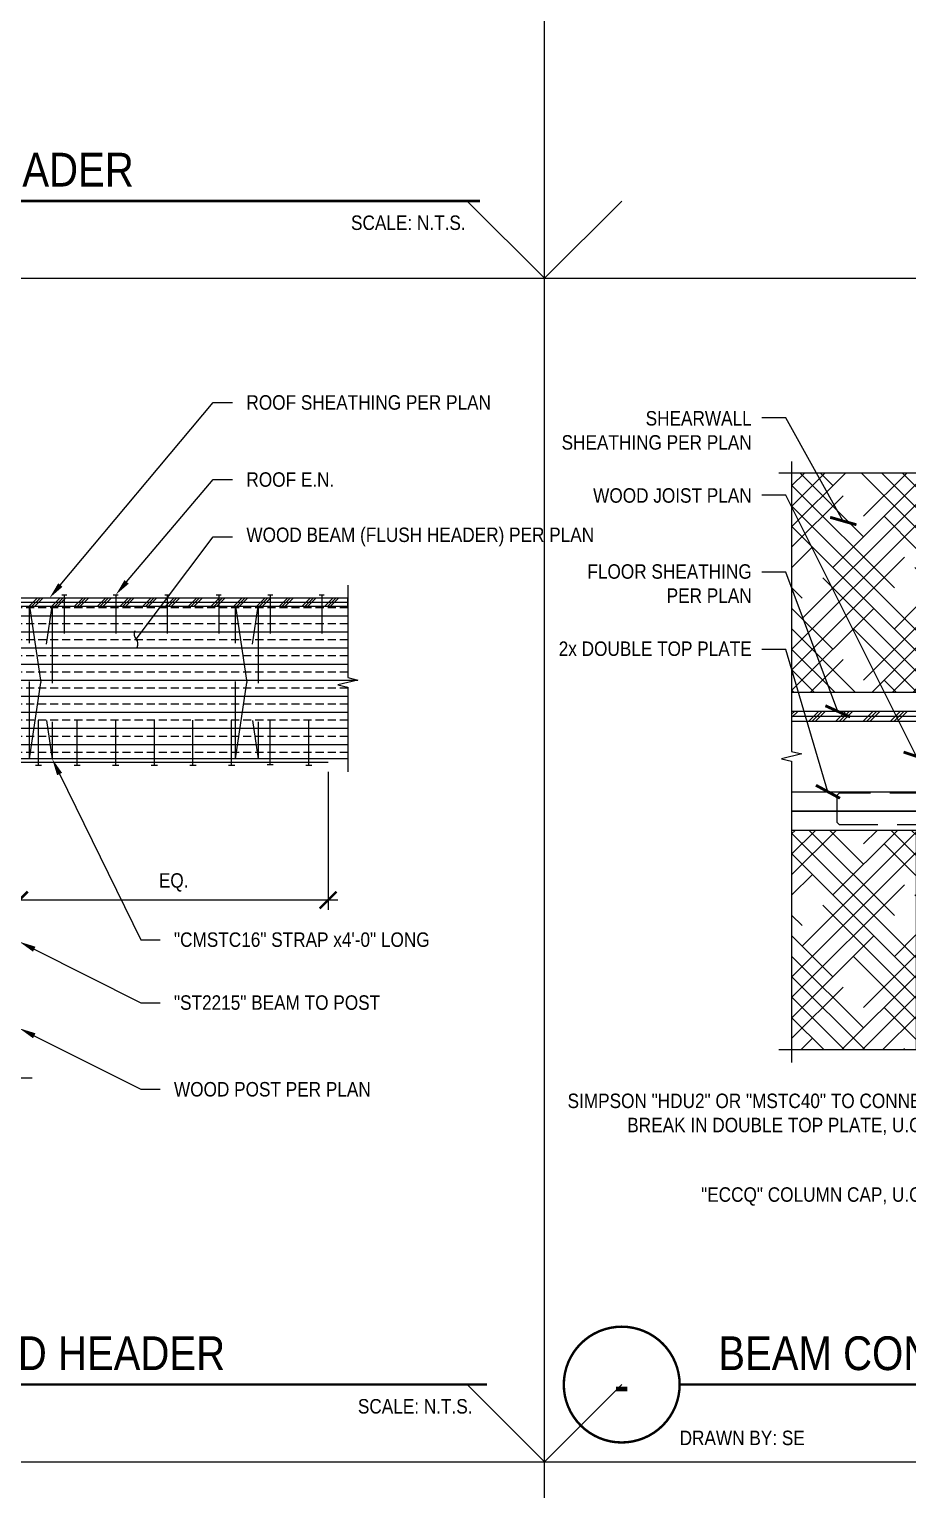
# Model space of a CAD drawing. Header units: inches. Extents: x -16404 to 14624, y -1591 to 16152.
# Drawn here: x -8702.4 to -8634.1, y 5249.8 to 5363.4 of the extents above; entities that cross this region are included whole.
import ezdxf
from ezdxf import colors
from ezdxf.entities.mleader import LeaderData, LeaderLine
from ezdxf.enums import TextEntityAlignment as Align
from ezdxf.math import Vec2, Vec3

# ---------------------------------------------------------------- set-up
doc = ezdxf.new("R2010")
doc.units = ezdxf.units.IN
doc.header["$LTSCALE"] = 24
doc.header["$MEASUREMENT"] = 0
for name, pattern in [('DASHED2', [0.375, 0.25, -0.125]), ('HIDDEN', [0.375, 0.25, -0.125]), ('HIDDEN2', [0.1875, 0.125, -0.0625]), ('HIDDEN8', [0.04625, 0.03125, -0.015])]:
    doc.linetypes.add(name, pattern=pattern)
doc.layers.get('0').update_dxf_attribs({"linetype": 'CONTINUOUS'})
doc.layers.get('DefPoints').update_dxf_attribs({"color": 251, "linetype": 'CONTINUOUS'})
doc.layers.add('DESIGNER COMMENTS', color=221, linetype='CONTINUOUS', plot=False)
doc.layers.add('S-ANNO-GRID-NONPLOT', color=251, linetype='CONTINUOUS', plot=False)
for name, color, linetype in [('S-ANNO-DIMS', 2, 'CONTINUOUS'), ('S-ANNO-NOTE', 4, 'CONTINUOUS'), ('S-BREAK', 2, 'CONTINUOUS'), ('S-NAIL', 2, 'CONTINUOUS'), ('S-SIMPSON', 2, 'CONTINUOUS'), ('S-STEEL', 4, 'CONTINUOUS'), ('S-TYP DETAIL BLOCKS', 1, 'CONTINUOUS'), ('S-WOOD', 3, 'CONTINUOUS')]:
    doc.layers.add(name, color=color, linetype=linetype)
doc.layers.add('S-HATCH1', color=1, linetype='CONTINUOUS', transparency=0.5)
doc.styles.add('Arial', font='arial.ttf', dxfattribs={"width": 0.85})
doc.dimstyles.new('DIM-12$0', dxfattribs={"dimscale": 12, "dimtxt": 0.09375, "dimasz": 0.109375, "dimexe": 0.0625, "dimexo": 0.0625, "dimgap": 0.0625, "dimtad": 1, "dimdec": 4, "dimzin": 11, "dimdsep": 46, "dimlunit": 4, "dimtxsty": 'Arial', "dimblk": 'ARCHTICK', "dimblk1": 'ARCHTICK', "dimblk2": 'ARCHTICK', "dimsah": 1, "dimcen": 0.125, "dimdle": 0.0625, "dimclrd": 256, "dimclre": 256, "dimclrt": 4, "dimadec": 0, "dimazin": 0, "dimtfac": 0.75, "dimtdec": 4, "dimtofl": 0, "dimtmove": 0, "dimatfit": 3, "dimldrblk": 'ARCHTICK', "dimfxl": 1, "dimfrac": 1, "dimtolj": 1, "dimtzin": 11, "dimarcsym": 0})
doc.dimstyles.new('DIM-12$7', dxfattribs={"dimscale": 12, "dimtxt": 0.09375, "dimasz": 0.125, "dimexe": 0.0625, "dimexo": 0.0625, "dimgap": 0.0625, "dimtad": 1, "dimdec": 4, "dimzin": 11, "dimdsep": 46, "dimlunit": 4, "dimtxsty": 'Arial', "dimblk": 'ARCHTICK', "dimcen": 0.125, "dimclrd": 256, "dimclre": 256, "dimclrt": 4, "dimadec": 0, "dimazin": 0, "dimtfac": 0.75, "dimtdec": 4, "dimtofl": 0, "dimtmove": 0, "dimatfit": 3, "dimldrblk": 'ARCHTICK', "dimfxl": 1, "dimfrac": 1, "dimtolj": 1, "dimtzin": 11, "dimarcsym": 0})
pattern_1 = [(90, (37.90607047820777, 39.70523988445075), (-0.75, 1.110223024625157e-16), []), (90, (38.2810704775784, 40.08023988382138), (-0.75, 1.110223024625157e-16), [0.375, -0.1875])]
pattern_2 = [(45, (-2387.325494815388, -2076.590827335192), (2.386485386504599, 3.97747564417433), [18, -9]), (135, (-2387.325494815388, -2076.590827335192), (2.386485386504598, -3.97747564417433), [18, -9])]

# ---------------------------------------------------------------- blocks, each defined once
blk = doc.blocks.new('_ARCHTICK')
at = {"color": 0, "linetype": 'ByBlock', "const_width": 0.15}
blk.add_lwpolyline([(-0.5, -0.5), (0.5, 0.5)], dxfattribs=at)
blk = doc.blocks.new('*D2084')
at = {"layer": 'DefPoints', "color": 0, "transparency": 16777216}
for p in [(-8679.132428735356, 5306.391051408549), (-8703.132428735356, 5295.665079616074), (-8703.132428735356, 5295.665079616074)]:
    blk.add_point(p, dxfattribs=at)
at = {"layer": 'S-ANNO-DIMS', "lineweight": -2, "transparency": 16777216}
for p, q in [((-8679.132428735356, 5305.641051408549), (-8679.132428735356, 5294.915079616074)), ((-8678.382428735356, 5295.665079616074), (-8703.882428735356, 5295.665079616074))]:
    blk.add_line(p, q, dxfattribs=at)
at = {"layer": 'S-ANNO-DIMS', "lineweight": -2, "transparency": 16777216, "xscale": 1.3125, "yscale": 1.3125, "zscale": 1.3125, "rotation": 180}
blk.add_blockref('_ARCHTICK', (-8703.132428735356, 5295.665079616074), dxfattribs=at)
at = {"layer": 'S-ANNO-DIMS', "lineweight": -2, "transparency": 16777216, "xscale": 1.3125, "yscale": 1.3125, "zscale": 1.3125}
blk.add_blockref('_ARCHTICK', (-8679.132428735356, 5295.665079616074), dxfattribs=at)
at = {"layer": 'S-ANNO-DIMS', "color": 4, "transparency": 16777216, "insert": (-8691.132428735356, 5297.031297214982), "char_height": 1.125, "attachment_point": 5, "style": 'Arial'}
blk.add_mtext('\\A1;EQ.', dxfattribs=at)
blk = doc.blocks.new('16d')
at = {"color": 3}
blk.add_line((0.2406393839032717, 0.25), (-0.2406393839032717, 0.25), dxfattribs=at)
at = {"color": 2}
blk.add_line((0, 0.25), (0, -3.25), dxfattribs=at)
blk = doc.blocks.new('10d')
at = {"color": 3}
blk.add_line((0.1925115071221626, 0.25), (-0.1925115071221626, 0.25), dxfattribs=at)
at = {"color": 2}
blk.add_line((0, 0.25), (0, -2.75), dxfattribs=at)
blk = doc.blocks.new('_Integral')
at = {"color": 0, "linetype": 'ByBlock', "lineweight": -2}
for centre, start, end in [((0.44488802, -0.09133463), 101.9999999980396, 167.9999999799194), ((-0.44488802, 0.09133463), 282.0000000215427, 348.0000000034225)]:
    blk.add_arc(centre, 0.45416667, start, end, dxfattribs=at)
blk = doc.blocks.new('*U287')
at = {"const_width": 0.1875}
for points in [[(-4.5, 1.695570592395378e-15, -1), (4.5, 1.479114197289397e-31, 3.732050807568883)], [(-4.5, 5.087936460698574e-16, 1), (4.5, 0, -3.732050807568883)]]:
    blk.add_lwpolyline(points, format="xyb", dxfattribs=at)
blk.add_lwpolyline([(4.5, 0), (82.74409176752397, 0)], dxfattribs=at)
blk.add_circle((0, 0), 4.5)
at = {"style": 'Arial', "width": 0.85}
for tag, p in [('DWG_TITLE_1', (7.5, 6.1875)), ('DWG_TITLE_2', (7.5, 2.4375))]:
    blk.add_attdef(tag, text='', height=2.625, dxfattribs=at).set_placement(p, align=Align.MIDDLE_LEFT)
blk.add_attdef('#', text='', height=3, dxfattribs=at).set_placement((0, 0), align=Align.MIDDLE_CENTER)
blk.add_attdef('SCALE', text='', height=1.125, dxfattribs=at).set_placement((81.61909176752397, -1.125), align=Align.TOP_RIGHT)
blk = doc.blocks.new('*U283')
at = {"const_width": 0.1875}
for points in [[(-4.5, 1.695570592395378e-15, -1), (4.5, 1.479114197289397e-31, 3.732050807568883)], [(-4.5, 5.087936460698574e-16, 1), (4.5, 0, -3.732050807568883)]]:
    blk.add_lwpolyline(points, format="xyb", dxfattribs=at)
blk.add_lwpolyline([(4.5, 0), (82.20909887525067, 0)], dxfattribs=at)
blk.add_circle((0, 0), 4.5)
at = {"style": 'Arial', "width": 0.85}
for tag, p in [('DWG_TITLE_1', (7.5, 6.1875)), ('DWG_TITLE_2', (7.5, 2.4375))]:
    blk.add_attdef(tag, text='', height=2.625, dxfattribs=at).set_placement(p, align=Align.MIDDLE_LEFT)
blk.add_attdef('#', text='', height=3, dxfattribs=at).set_placement((0, 0), align=Align.MIDDLE_CENTER)
blk.add_attdef('SCALE', text='', height=1.125, dxfattribs=at).set_placement((81.08409887525067, -1.125), align=Align.TOP_RIGHT)
blk = doc.blocks.new('Se_24x36_DETAILS_GRID')
for p, q in [((7.76742490627095, 15.33333333333339), (7.76742490627095, 23.00000000000007)), ((7.767424906271003, 15.33333333333344), (8.267424906293057, 15.83333333335561)), ((3.552713678800501e-15, 15.33333333333338), (7.767424906270949, 15.33333333333338)), ((7.76742490627095, 15.33333333333338), (15.5348498125419, 15.33333333333338)), ((7.767424906270946, 7.66666666666672), (7.767424906270946, 15.33333333333339)), ((7.767424906271003, 7.666666666666777), (8.267424906293057, 8.166666666688942)), ((3.552713678800501e-15, 7.666666666666725), (7.767424906270949, 7.666666666666721)), ((7.76742490627095, 7.666666666666725), (15.5348498125419, 7.666666666666721)), ((7.767424906270946, 4.707345624410664e-14), (7.767424906270946, 7.66666666666672))]:
    blk.add_line(p, q)
at = {"linetype": 'DASHED2', "ltscale": 0.5}
for p, q in [((7.767424906270946, 15.33333333333338), (7.267424906248898, 15.83333333335554)), ((7.767424906270946, 7.66666666666672), (7.267424906248898, 8.166666666688881))]:
    blk.add_line(p, q, dxfattribs=at)
blk = doc.blocks.new('HDU4-r')
at = {"layer": 'S-SIMPSON'}
for p, q in [((15.02493289241011, 23.66397948895042), (14.29868121254117, 17.74913421419797)), ((16.37474167372397, 23.66397948895042), (15.02493289241011, 23.66397948895042)), ((16.29974167372393, 23.66397948895042), (16.29974167372393, 12.92211740542052)), ((16.37474167372397, 23.66397948895042), (16.37474167372397, 12.92211740542052)), ((14.21166418988673, 17.36254740646791), (13.08792285356685, 13.93219877905562)), ((13.06244167372415, 12.71211740542071), (13.06244167372415, 13.77461740542071)), ((14.08188165293859, 13.67710884582061), (14.31688165293872, 13.67710884582061)), ((14.08188165293859, 13.6771088465207), (14.08188165293859, 12.78711740542053)), ((14.08188165293859, 13.6771088465207), (14.08188165293859, 12.78711740542053)), ((14.31688165293872, 13.6771088465207), (14.31688165293872, 12.78711740542053)), ((15.56688165293872, 14.1621088465206), (14.56688165293872, 14.1621088465206)), ((15.56688165293872, 13.9271088465207), (14.56688165293872, 13.9271088465207)), ((14.59813165293872, 13.9271088465207), (14.59813165293872, 14.1621088465206)), ((15.53563165293872, 13.9271088465207), (15.53563165293872, 14.1621088465206)), ((16.05188165293862, 13.67710884582061), (15.81688165293872, 13.67710884582061)), ((15.81688165293872, 13.6771088465207), (15.81688165293872, 12.78711740542053)), ((16.05188165293862, 13.6771088465207), (16.05188165293862, 12.78711740542053)), ((16.16474167372394, 12.78711740542053), (13.06244167372415, 12.78711740542053)), ((16.16474167372394, 12.71211740542049), (13.06244167372415, 12.71211740542071)), ((14.49724167372415, 12.71211740542049), (14.49724167372392, 12.78711740542053)), ((15.62224167372392, 12.71211740542049), (15.62224167372392, 12.78711740542053))]:
    blk.add_line(p, q, dxfattribs=at)
blk.add_circle((15.29974167372416, 19.83961740542009), 0.3435, dxfattribs=at)
for centre, radius, start, end in [((12.31358890925844, 17.99287290100824), 1.999999999999958, 341.6293610254231, 352.9999999999944), ((13.56244167372415, 13.77461740542071), 0.5, 161.6293610254231, 180), ((14.56688165293872, 13.6771088465207), 0.485, 90, 180), ((14.56688165293872, 13.6771088465207), 0.25, 90, 180), ((15.56688165293872, 13.6771088465207), 0.485, 0, 90), ((15.56688165293872, 13.6771088465207), 0.25, 0, 90), ((13.81349167372355, 12.88928554240238), 0.2875, 4.371830798161416, 175.6281692018386), ((13.81349167372355, 12.93311711537172), 0.2875, 184.3718307981614, 230.2368132403822), ((13.81349167372355, 12.88928554240238), 0.1875, 6.712314467329914, 173.2876855326701), ((13.81349167372355, 12.93311711537172), 0.1875, 186.7123144673299, 353.2876855326701), ((13.81349167372355, 12.93311711537172), 0.2875, 309.7631867596178, 355.6281692018386), ((16.16474167372394, 12.92211740542052), 0.21, 270, 0), ((16.16474167372394, 12.92211740542052), 0.135, 270, 0)]:
    blk.add_arc(centre, radius, start, end, dxfattribs=at)
blk = doc.blocks.new('NUT-LG-THREADS-new')
for p, q in [((-0.9385412811516289, 0.8904823718912667), (-0.9385412811516289, 0)), ((-0.9385412811516289, 0), (0.9385412811516289, 0)), ((-0.7039059608641764, 0.9385412811516289), (0.7039059608641764, 0.9385412811516289)), ((-0.5363093035139173, 1.802302307136415), (0.4654158925277443, 1.802302307136415)), ((-0.5363093035139173, 1.802302307136415), (-0.399014190460548, 1.568092996645646)), ((-0.399014190460548, 1.568092996645646), (-0.5363093035139173, 1.333883686139416)), ((-0.5363093035139173, 1.333883686139416), (-0.4716998385465558, 1.220817122441076)), ((-0.399014190460548, 1.099674375635914), (-0.493471521707761, 0.9385412811543574)), ((-0.4716998385465558, 1.220817122441076), (-0.399014190460548, 1.099674375635914)), ((-0.4692706405758145, 0.8904823718912667), (-0.4692706405758145, 0)), ((0.4086041216132799, 1.236969488685645), (-0.399014190460548, 1.568092996645646)), ((-0.006006642932334216, 0.9385412811516289), (-0.399014190460548, 1.099674375635914)), ((0.4086041216132799, 1.705388109695377), (0.1722280303019943, 1.802302307132777)), ((0.4654158925277443, 1.802302307136415), (0.4086041216132799, 1.705388109695377)), ((0.4086041216132799, 1.705388109695377), (0.5458992346648301, 1.471178799191875)), ((0.5458992346648301, 1.471178799191875), (0.4086041216132799, 1.236969488685645)), ((0.4086041216132799, 1.236969488685645), (0.5458992346648301, 1.002760178183053)), ((0.4692706405758145, 0.8904823718912667), (0.4692706405758145, 0)), ((0.5458992346648301, 1.002760178183053), (0.5082536743348101, 0.9385412811543574)), ((0.9385412811516289, 0.8904823718912667), (0.9385412811516289, 0))]:
    blk.add_line(p, q)
for centre, radius, start, end in [((-0.7039059608641764, 0.3417383868754769), 0.596802894277554, 66.8491196295725, 113.1508803704275), ((0, -1.376581932066074), 2.315123213217598, 78.30522992272489, 101.6947700772751), ((0.7039059608641764, 0.3417383868754769), 0.5968028942774838, 66.8491196295725, 113.1508803704275)]:
    blk.add_arc(centre, radius, start, end)
blk = doc.blocks.new('NUT-w-WASHER-LG-new')
blk.add_lwpolyline([(-1.364970990249276, 0.1720000000000255), (1.364970990249276, 0.1720000000000255), (1.364970990249276, 0), (-1.364970990249276, 0)], close=True)
blk.add_blockref('NUT-LG-THREADS-new', (0, 0.1720000000000255))
blk = doc.blocks.new('DIA281')
at = {"layer": 'S-SIMPSON'}
blk.add_lwpolyline([(0, 0.1988737822087165), (-0.1988737822087165, 0), (0, -0.1988737822087165), (0.1988737822087165, 0)], close=True, dxfattribs=at)
blk = doc.blocks.new('CCQ44-l')
at = {"layer": 'S-SIMPSON'}
for p, q in [((-1.969730748427736, 8.951613102871093), (-1.969730748427736, 15.70161310287109)), ((-1.798730748427744, 15.70161310287109), (-1.969730748427736, 15.70161310287109)), ((-1.79873074842773, 15.27653963487699), (-1.969730748427736, 15.27653963487699)), ((-1.798730748427744, 8.951613102871093), (-1.798730748427744, 15.70161310287109)), ((1.826269251572256, 8.951613102871093), (1.826269251572256, 15.7016131028711)), ((1.997269251572263, 15.7016131028711), (1.826269251572256, 15.7016131028711)), ((1.997269251572263, 15.27653963487699), (1.826269251572263, 15.27653963487699)), ((1.997269251572263, 8.951613102871093), (1.997269251572263, 15.7016131028711)), ((1.585034400147102, 8.530613102871094), (-1.557495897002582, 8.53061310287109)), ((1.576269251572256, 8.701613102871093), (-1.548730748427744, 8.701613102871093)), ((1.576269251572256, 8.530613102871094), (-1.548730748427744, 8.530613102871094)), ((-1.25, 0.375), (-1.25, 8.530613102871097)), ((1.249999999999993, 8.530613102871094), (1.25, 0.375)), ((-0.4586835470226021, 3.067901937035229), (-0.384105878694335, 3.142479605363498)), ((-0.384105878694335, 2.918746600378693), (-0.4586835470226021, 2.993324268706962)), ((-0.2349505420377938, 3.067901937035229), (-0.3095282103660608, 3.142479605363498)), ((-0.3095282103660608, 2.918746600378693), (-0.2349505420377938, 2.993324268706962)), ((-1.25, 0.375), (-0.875, 0)), ((0.875, 0), (-0.875, 0)), ((1.25, 0.375), (0.875, 0)), ((1.25, 0.375), (0.875, 0))]:
    blk.add_line(p, q, dxfattribs=at)
for centre in [(-0.7045970011623055, 6.397813102871094), (0.6874999999999929, 6.397813102871094), (-0.7500000000000071, 5.405613102871094), (0.7329029988376945, 5.405613102871094), (-0.5000000000000071, 3.405613102871094), (-0.4545970011623055, 4.405613102871094), (0.4374999999999929, 4.405613102871094), (0.4829029988376945, 3.405613102871094), (-0.7045970011623055, 2.405613102871094), (0.6874999999999929, 2.405613102871094), (-0.7500000000000071, 1.405613102871094), (0.7329029988376945, 1.405613102871094), (-0.4545970011623055, 0.4056131028710936), (0.4374999999999929, 0.4056131028710936)]:
    blk.add_circle(centre, 0.1328, dxfattribs=at)
for centre, radius, start, end in [((-1.548730748427744, 8.951613102871093), 0.421, 180, 270), ((-1.548730748427744, 8.951613102871093), 0.25, 180, 270), ((1.576269251572256, 8.951613102871093), 0.421, 270, 7.016477563892661e-15), ((1.576269251572256, 8.951613102871093), 0.25, 270, 7.016477563892661e-15)]:
    blk.add_arc(centre, radius, start, end, dxfattribs=at)
at = {"layer": 'S-SIMPSON', "xscale": -0.7500000000000001, "yscale": 0.7500000000000001, "zscale": 0.7500000000000001}
blk.add_blockref('DIA281', (0.3743555476747105, 3.030613102871095), dxfattribs=at)
blk = doc.blocks.new('*U304')
at = {"const_width": 0.1875}
for points in [[(-4.5, 1.695570592395378e-15, -1), (4.5, 1.479114197289397e-31, 3.732050807568883)], [(-4.5, 5.087936460698574e-16, 1), (4.5, 0, -3.732050807568883)]]:
    blk.add_lwpolyline(points, format="xyb", dxfattribs=at)
blk.add_lwpolyline([(4.5, 0), (82.45909437326645, 0)], dxfattribs=at)
blk.add_circle((0, 0), 4.5)
at = {"style": 'Arial', "width": 0.85}
for tag, p in [('DWG_TITLE_1', (7.5, 6.1875)), ('DWG_TITLE_2', (7.5, 2.4375))]:
    blk.add_attdef(tag, text='', height=2.625, dxfattribs=at).set_placement(p, align=Align.MIDDLE_LEFT)
blk.add_attdef('#', text='', height=3, dxfattribs=at).set_placement((0, 0), align=Align.MIDDLE_CENTER)
blk.add_attdef('SCALE', text='', height=1.125, dxfattribs=at).set_placement((81.33409437326645, -1.125), align=Align.TOP_RIGHT)
blk = doc.blocks.new('Se_BEAM CONNECTION AT TOP SPLICE')
at = {"layer": 'S-HATCH1'}
h = blk.add_hatch(dxfattribs=at)
h.set_pattern_fill('HOUND', color=252, scale=18, angle=45, style=0)
h.set_pattern_definition(pattern_2)
h.paths.add_polyline_path([(13.20223469002485, 53.83023988445075), (22.90607047820777, 53.83023988445075), (22.90607047820777, 70.87254186659447), (13.20223469002485, 70.87254186659447)])
h = blk.add_hatch(dxfattribs=at)
h.set_pattern_fill('HOUND', color=252, scale=18, angle=45, style=0)
h.set_pattern_definition(pattern_2)
h.paths.add_polyline_path([(38.90607047820777, 70.87254186659447), (24.40607047820777, 70.87254186659447), (24.40607047820777, 53.83023988445075), (38.90607047820777, 53.83023988445075)])
h = blk.add_hatch(dxfattribs=at)
h.set_pattern_fill('HOUND', color=252, scale=18, angle=45, style=0)
h.set_pattern_definition(pattern_2)
h.paths.add_polyline_path([(54.90607047820777, 70.87254186659447), (40.40607047820777, 70.87254186659447), (40.40607047820777, 53.83023988445075), (54.90607047820777, 53.83023988445075)])
h = blk.add_hatch(dxfattribs=at)
h.set_pattern_fill('HOUND', color=252, scale=18, angle=45, style=0)
h.set_pattern_definition(pattern_2)
h.paths.add_polyline_path([(66.10990626639068, 53.83023988445075), (66.10990626639068, 70.87254186659447), (56.40607047820777, 70.87254186659447), (56.40607047820777, 53.83023988445075)])
h = blk.add_hatch(dxfattribs=at)
h.set_pattern_fill('ANSI33', color=256, scale=3, angle=45, style=0)
h.set_pattern_definition(pattern_1)
edge = h.paths.add_edge_path()
edge.add_line((37.90607047820777, 51.58023988445075), (41.40607047820777, 51.58023988445075))
edge.add_line((41.40607047820777, 51.58023988445075), (41.40607047820777, 42.08777419899161))
edge.add_line((41.40607047820777, 42.08777419899161), (37.90607047820777, 42.08777419899161))
edge.add_line((37.90607047820777, 42.08777419899161), (37.90607047820777, 51.58023988445075))
edge.add_line((37.90607047820777, 51.58023988445075), (41.40607047820777, 51.58023988445075))
h = blk.add_hatch(dxfattribs=at)
h.set_pattern_fill('HOUND', color=252, scale=18, angle=45, style=0)
h.set_pattern_definition(pattern_2)
h.paths.add_polyline_path([(13.20223469002485, 26.03793790230611), (22.90607047820777, 26.03793790230611), (22.90607047820777, 43.08023988445075), (13.20223469002485, 43.08023988445075)])
h = blk.add_hatch(dxfattribs=at)
h.set_pattern_fill('HOUND', color=252, scale=18, angle=45, style=0)
h.set_pattern_definition(pattern_2)
h.paths.add_polyline_path([(37.90607047820777, 26.03793790230611), (37.90607047820777, 39.57829857602155, -0.2846362769601523), (37.67257047820749, 39.95523988445075), (37.67257047820749, 41.45698552833892), (36.70027006861892, 41.45698552833892), (36.70027006861892, 39.76793988445115), (35.55797290338887, 39.76793988445115), (32.0344177945899, 40.92221455347863, 0.04762112783570979), (31.66325325984144, 41.00417942326749), (25.74840798508922, 41.73043110313665), (25.74840798508922, 43.08023988445075), (24.40607047820777, 43.08023988445075), (24.40607047820777, 26.03793790230611)])
h = blk.add_hatch(dxfattribs=at)
h.set_pattern_fill('HOUND', color=252, scale=18, angle=45, style=0)
h.set_pattern_definition(pattern_2)
h.paths.add_polyline_path([(54.90607047820777, 43.08023988445075), (53.56373297132632, 43.08023988445075), (53.56373297132632, 41.73043110313665), (47.64888769657227, 41.00417942326749, 0.04965452071624153), (47.26230088870943, 40.9171624005694), (43.75416805302484, 39.76793988445024), (42.61187088779661, 39.76793988445024), (42.61187088779661, 41.45698552833892), (41.63957047820804, 41.45698552833892), (41.63957047820804, 39.95523988445075, -0.2846362769601651), (41.40607047820777, 39.57829857602155), (41.40607047820595, 26.03793790230611), (54.90607047820777, 26.03793790230611)])
h = blk.add_hatch(dxfattribs=at)
h.set_pattern_fill('HOUND', color=252, scale=18, angle=45, style=0)
h.set_pattern_definition(pattern_2)
h.paths.add_polyline_path([(66.10990626639068, 43.08023988445075), (56.40607047820777, 43.08023988445075), (56.40607047820777, 26.03793790230611), (66.10990626639068, 26.03793790230611)])
h = blk.add_hatch(dxfattribs=at)
h.set_pattern_fill('ANSI33', color=256, scale=3, angle=45, style=0)
h.set_pattern_definition(pattern_1)
edge = h.paths.add_edge_path()
edge.add_line((37.90607047820777, 39.70523988445075), (41.40607047820777, 39.70523988445075))
edge.add_line((41.40607047820777, 39.70523988445075), (41.40607047820777, 41.45698552833892))
edge.add_line((41.40607047820777, 41.45698552833892), (37.90607047820777, 41.45698552833892))
edge.add_line((37.90607047820777, 41.45698552833892), (37.90607047820777, 39.70523988445075))
edge.add_line((37.90607047820777, 39.70523988445075), (41.40607047820777, 39.70523988445075))
at = {"layer": 'S-WOOD', "linetype": 'Continuous'}
h = blk.add_hatch(dxfattribs=at)
h.set_pattern_fill('PLAST', color=1, scale=6, angle=45, style=0)
h.set_pattern_definition([(45, (48.41491327405492, 51.58023988445075), (-1.060660171779821, 1.060660171779821), []), (45, (48.28233075258322, 51.71282240592336), (-1.060660171779821, 1.060660171779821), []), (45, (48.14974823111152, 51.84540492739598), (-1.060660171779821, 1.060660171779821), [])])
h.paths.add_polyline_path([(13.20223469002485, 51.58023988445075), (66.10990626639068, 51.58023988445075), (66.10990626639068, 52.33023988445075), (13.20223469002485, 52.33023988445075)])
at = {"layer": 'S-BREAK'}
for points in [[(12.20223469002485, 70.87254186659447), (39.27749691350982, 70.87254186659447), (39.46678369585788, 71.65089305954098), (39.84535726055765, 70.09419067364797), (40.03464404290571, 70.87254186659447), (67.10990626639068, 70.87254186659447)], [(13.20223469002485, 71.74855077791108), (13.20223469002485, 49.20881344914869), (13.98058588297135, 49.01952666680063), (12.42388349707835, 48.64095310210087), (13.20223469002485, 48.45166631975098), (13.20223469002485, 25.03793790230611)], [(66.10990626639068, 71.74855077791108), (66.10990626639068, 49.20881344914869), (66.88825745933718, 49.01952666680063), (65.33155507344418, 48.64095310210087), (66.10990626639068, 48.45166631975098), (66.10990626639068, 25.03793790230611)], [(12.20223469002485, 26.03793790230611), (39.27749691350982, 26.03793790230611), (39.46678369585788, 26.81628909525261), (39.84535726055765, 25.25958670935961), (40.03464404290571, 26.03793790230611), (67.10990626639068, 26.03793790230611)]]:
    blk.add_lwpolyline(points, dxfattribs=at)
at = {"layer": 'S-SIMPSON', "color": 1, "linetype": 'HIDDEN2'}
blk.add_lwpolyline([(64.52758092379008, 45.78577277982731), (64.34008092379008, 45.97327277982822), (16.89648755921371, 45.97327277982731), (16.70898755921371, 45.78577277982731), (16.70898755921371, 43.71330770601344), (16.89648755921371, 43.52580770601344), (64.34008092379008, 43.52580770601344), (64.52758092379008, 43.71330770601344)], close=True, dxfattribs=at)
at = {"layer": 'S-SIMPSON', "linetype": 'HIDDEN8'}
blk.add_lwpolyline([(44.06186232889559, 41.45698552833892), (35.25027862751995, 41.45698552833892), (35.25027862751995, 42.08777419899161), (44.06186232889559, 42.08777419899161)], dxfattribs=at)
at = {"layer": 'S-WOOD', "color": 1}
blk.add_line((13.20223469002485, 51.95523988445075), (66.10990626639068, 51.95523988445075), dxfattribs=at)
at = {"layer": 'S-WOOD', "color": 2}
for p, q in [((22.90607047820777, 46.08023988445075), (24.40607047820777, 51.58023988445075)), ((22.90607047820777, 51.58023988445075), (24.40607047820777, 46.08023988445075)), ((56.40607047820777, 46.08023988445075), (54.90607047820777, 51.58023988445075)), ((56.40607047820777, 51.58023988445075), (54.90607047820777, 46.08023988445075))]:
    blk.add_line(p, q, dxfattribs=at)
at = {"layer": 'S-WOOD'}
for points in [[(22.90607047820777, 70.87254186659447), (22.90607047820777, 53.83023988445075), (24.40607047820777, 53.83023988445075), (24.40607047820777, 70.87254186659538)], [(38.90607047820777, 70.87254186659447), (38.90607047820777, 53.83023988445075), (40.40607047820777, 53.83023988445075), (40.40607047820777, 70.87254186659538)], [(56.40607047820777, 70.87254186659447), (56.40607047820777, 53.83023988445075), (54.90607047820777, 53.83023988445075), (54.90607047820777, 70.87254186659538)], [(13.20223469002485, 53.83023988445075), (66.10990626639068, 53.83023988445075)], [(66.10990626639068, 52.33023988445075), (13.20223469002485, 52.33023988445075)], [(13.20223469002485, 46.08023988445075), (37.90607047820777, 46.08023988445075), (37.90607047820777, 44.58023988445075), (13.20223469002485, 44.58023988445075)], [(66.10990626639068, 46.08023988445075), (41.40607047820777, 46.08023988445075), (41.40607047820777, 44.58023988445075), (66.10990626639068, 44.58023988445075)], [(13.20223469002485, 44.58023988445075), (37.90607047820777, 44.58023988445075), (37.90607047820777, 43.08023988445075), (13.20223469002485, 43.08023988445075)], [(66.10990626639068, 44.58023988445075), (41.40607047820777, 44.58023988445075), (41.40607047820777, 43.08023988445075), (66.10990626639068, 43.08023988445075)], [(22.90607047820777, 26.03793790230702), (22.90607047820777, 43.08023988445075), (24.40607047820777, 43.08023988445075), (24.40607047820777, 26.03793790230611)], [(56.40607047820777, 26.03793790230702), (56.40607047820777, 43.08023988445075), (54.90607047820777, 43.08023988445075), (54.90607047820777, 26.03793790230611)], [(37.90607047820777, 26.03793790230702), (37.90607047820777, 39.70523988445075), (41.40607047820777, 39.70523988445075), (41.40607047820595, 26.03793790230702)]]:
    blk.add_lwpolyline(points, dxfattribs=at)
for points in [[(13.20223469002485, 51.58023988445075), (66.10990626639068, 51.58023988445075), (66.10990626639068, 52.33023988445075), (13.20223469002485, 52.33023988445075)], [(24.40607047820777, 51.58023988445075), (22.90607047820777, 51.58023988445075), (22.90607047820777, 46.08023988445075), (24.40607047820777, 46.08023988445075)], [(54.90607047820777, 51.58023988445075), (56.40607047820777, 51.58023988445075), (56.40607047820777, 46.08023988445075), (54.90607047820777, 46.08023988445075)]]:
    blk.add_lwpolyline(points, close=True, dxfattribs=at)
at = {"layer": 'S-WOOD', "color": 4}
blk.add_lwpolyline([(37.90607047820777, 51.58023988445075), (41.40607047820777, 51.58023988445075), (41.40607047820777, 39.70523988445075), (37.90607047820777, 39.70523988445075), (37.90607047820777, 51.58023988445075), (41.40607047820777, 51.58023988445075)], dxfattribs=at)
at = {"layer": 'S-SIMPSON'}
blk.add_blockref('CCQ44-l', (39.64230122663503, 31.00362678157944), dxfattribs=at)
at = {"layer": 'S-SIMPSON', "rotation": 90}
blk.add_blockref('HDU4-r', (49.41238747403986, 26.70549821072655), dxfattribs=at)
at = {"layer": 'S-SIMPSON'}
for p, xscale, yscale, zscale, rotation in [((35.25027862751995, 41.77237986366526), 0.6250000000000007, 0.6250000000000007, 0.6250000000000007, 90), ((44.06186232889559, 41.77237986366526), -0.625, 0.625, 0.625, 270)]:
    blk.add_blockref('NUT-w-WASHER-LG-new', p, dxfattribs=dict(at, xscale=xscale, yscale=yscale, zscale=zscale, rotation=rotation))
at = {"layer": 'S-SIMPSON', "xscale": -1, "rotation": 270}
blk.add_blockref('HDU4-r', (29.89975348237567, 26.70549821072655), dxfattribs=at)
at = {"layer": 'DESIGNER COMMENTS', "char_height": 1.125, "style": 'Arial'}
for s, insert, width, attachment_point in [('\\A1;DRAWN BY: SE', (4.499838770645511, -3.581014512998081), 10.66660714285714, 1), ('\\A1;BLOCK NAME: Se_BEAM CONNECTION AT TOP SPLICE', (40.60454943736022, -4.294642857416875), 35.273784106412, 5), ('\\A1;SCALE: 1{\\H1x;" = 1\'-0"}', (82.7090988749851, -3.625000000274667), 19.68744999823992, 3)]:
    blk.add_mtext(s, dxfattribs=dict(at, insert=insert, width=width, attachment_point=attachment_point))
at = {"layer": 'S-ANNO-NOTE', "char_height": 1.125, "style": 'Arial'}
for s, insert, width, attachment_point in [('SHEARWALL SHEATHING PER PLAN', (10.09870430360024, 75.67386959575379), 16.09870430360024, 3), ('WOOD BEAM PER PLAN', (58.06407487663091, 73.94286416218165), 18.01601975499034, 1), ('WOOD JOIST PLAN', (10.09870430360024, 69.67386959575379), 17.98074305675436, 3), ('SIMPSON "HDU2" OR "MSTC40" TO CONNECT BREAK IN DOUBLE TOP PLATE, U.O.N.  ', (25.07462992670844, 22.61731975964631), 29.65440977727485, 3), ('WOOD COLUMN PER PLAN', (54.20997252656161, 22.61731975964631), 11.11734423086727, 1), ('"ECCQ" COLUMN CAP, U.O.N.', (25.07462992670844, 15.3349972596925), 17.98074305675436, 3)]:
    blk.add_mtext(s, dxfattribs=dict(at, insert=insert, width=width, attachment_point=attachment_point))
at = {"layer": 'S-ANNO-NOTE', "color": 4, "char_height": 1.125, "width": 14.499392317819, "attachment_point": 3, "style": 'Arial'}
for s, insert in [('FLOOR SHEATHING PER PLAN', (10.09870430360388, 63.76381675284847)), ('2x DOUBLE TOP PLATE', (10.09870430360388, 57.76381675284847))]:
    blk.add_mtext(s, dxfattribs=dict(at, insert=insert))
at = {"layer": 'S-ANNO-DIMS'}
for points in [[(17.21479654936047, 67.1232346033321), (12.74070039649087, 75.13816773103372), (10.87610926081834, 75.13816773103372)], [(41.40607047820777, 49.96402300738009), (55.42207878374757, 73.40716229746158), (57.28666991942009, 73.40716229746158)], [(22.90607047820777, 48.83023988445075), (12.74070039649087, 69.13816773103372), (10.87610926081834, 69.13816773103372)], [(16.78789696844615, 52.33023988445075), (12.74070039649087, 63.13816773103372), (10.87610926081834, 63.13816773103372)], [(16.02261402164004, 46.08023988445075), (12.74070039649087, 57.13816773103372), (10.87610926081834, 57.13816773103372)], [(31.92265522838716, 43.52580770601344), (27.71662601959906, 22.08161789492624), (25.85203488392654, 22.08161789492624)], [(32.04984006757149, 40.91716240061305), (27.71662601959906, 22.08161789492624), (25.85203488392654, 22.08161789492624)], [(39.64230122663503, 31.00362678157944), (27.71662601959906, 14.79929539497243), (25.85203488392654, 14.79929539497243)], [(41.40607047820595, 31.00362678157944), (51.56797643367099, 22.08161789492624), (53.43256756934352, 22.08161789492624)]]:
    blk.add_leader(points, dimstyle='DIM-12$7', dxfattribs=at)

msp = doc.modelspace()

# ---------------------------------------------------------------- hatches: boundary and pattern name
at = {"layer": 'S-HATCH1'}
h = msp.add_hatch(dxfattribs=at)
h.set_pattern_fill('PLAST', color=256, scale=5, angle=45, style=0)
h.set_pattern_definition([(45, (-8739.041852062706, 5318.516051408549), (-0.8838834764831843, 0.8838834764831844), []), (45, (-8739.152337497268, 5318.62653684311), (-0.8838834764831843, 0.8838834764831844), []), (45, (-8739.262822931829, 5318.73702227767), (-0.8838834764831843, 0.8838834764831844), [])])
h.paths.add_polyline_path([(-8741.870172396091, 5318.516051408549), (-8677.603735361372, 5318.516051408549), (-8677.603735361372, 5319.141051408549), (-8741.870172396091, 5319.141051408549)])
h = msp.add_hatch(dxfattribs=at)
h.set_pattern_fill('ANSI33', color=252, scale=5, angle=135, style=0)
h.set_pattern_definition([(180, (-8767.914240012738, 5247.760462271472), (-2.220446049250313e-16, -1.25), []), (180, (-8768.53924001169, 5248.385462270422), (-2.220446049250313e-16, -1.25), [0.625, -0.3125])])
h.paths.add_polyline_path([(-8677.603735361372, 5312.199977843849), (-8678.382086554317, 5312.389264626201), (-8676.825384168427, 5312.767838190899), (-8677.603735361372, 5312.957124973249), (-8677.603735361372, 5318.516051408549), (-8706.632428735356, 5318.516051408549), (-8706.632428735356, 5306.641051408549), (-8706.101178735356, 5306.641051408549), (-8706.101178735356, 5307.210049408548), (-8705.788678735356, 5307.522549408548), (-8705.788678735356, 5308.085049408548), (-8706.101178735356, 5308.397549408548), (-8706.101178735356, 5308.960049408548), (-8705.788678735356, 5309.272549408548), (-8705.788678735356, 5309.83535540855), (-8706.101178735356, 5310.14785540855), (-8706.101178735356, 5310.71035540855), (-8705.788678735356, 5311.02285540855), (-8705.788678735356, 5311.582141408549), (-8706.101178735356, 5311.894641408549), (-8706.101178735356, 5312.457141408549), (-8705.788678735356, 5312.769641408549), (-8705.788678735356, 5313.298600408549), (-8703.976178735356, 5313.298600408549), (-8703.976178735356, 5312.769641408549), (-8704.288678735356, 5312.420001408549), (-8704.288678735356, 5311.857853408548), (-8703.976178735356, 5311.545353408548), (-8703.976178735356, 5310.982853408548), (-8704.288678735356, 5310.670353408548), (-8704.288678735356, 5310.111067408548), (-8703.976178735356, 5309.798567408548), (-8703.976178735356, 5309.236067408548), (-8704.288678735356, 5308.923567408548), (-8704.288678735356, 5308.36076140855), (-8703.976178735356, 5308.04826140855), (-8703.976178735356, 5307.48576140855), (-8704.288678735356, 5307.17326140855), (-8704.288678735356, 5306.641051408549), (-8703.132428735356, 5306.641051408549), (-8677.603735361372, 5306.641051408549)])

# ---------------------------------------------------------------- linework, layer by layer
at = {"layer": 'S-BREAK'}
for points in [[(-8677.603735361372, 5320.141051408549), (-8677.603735361372, 5312.957124973249), (-8676.825384168427, 5312.767838190899), (-8678.382086554317, 5312.389264626201), (-8677.603735361372, 5312.199977843849), (-8677.603735361372, 5305.641051408549)], [(-8702.132428735356, 5281.808911421371), (-8722.515697534633, 5281.808911421371), (-8722.704984316988, 5281.030560228426), (-8723.083557881684, 5282.587262614319), (-8723.272844664032, 5281.808911421371), (-8742.870172396091, 5281.808911421371)]]:
    msp.add_lwpolyline(points, dxfattribs=at)
at = {"layer": 'S-STEEL', "color": 5}
msp.add_line((-8704.068968735359, 5306.391051408549), (-8679.132428735356, 5306.391051408549), dxfattribs=at)
at = {"layer": 'S-WOOD', "color": 1}
msp.add_line((-8741.870172396091, 5318.828551408551), (-8677.603735361372, 5318.828551408553), dxfattribs=at)
at = {"layer": 'S-WOOD', "color": 1, "linetype": 'HIDDEN'}
for p, q in [((-8702.323707514784, 5306.641051408549), (-8700.573707514784, 5318.516051408549)), ((-8702.323707514784, 5318.516051408549), (-8700.573707514784, 5306.641051408549)), ((-8686.323707514784, 5306.641051408549), (-8684.573707514784, 5318.516051408549)), ((-8686.323707514784, 5318.516051408549), (-8684.573707514784, 5306.641051408549))]:
    msp.add_line(p, q, dxfattribs=at)
at = {"layer": 'S-WOOD'}
msp.add_lwpolyline([(-8741.870172396091, 5318.516051408549), (-8677.603735361372, 5318.516051408549), (-8677.603735361372, 5319.141051408549), (-8741.870172396091, 5319.141051408549)], close=True, dxfattribs=at)
msp.add_lwpolyline([(-8677.603735361372, 5306.641051408549), (-8706.632428735356, 5306.641051408549), (-8706.632428735356, 5318.516051408549), (-8677.603735361372, 5318.516051408549)], dxfattribs=at)
at = {"layer": 'S-WOOD', "color": 1, "linetype": 'HIDDEN'}
for points in [[(-8702.323707514784, 5318.516051408549), (-8700.573707514784, 5318.516051408549), (-8700.573707514784, 5306.641051408549), (-8702.323707514784, 5306.641051408549), (-8702.323707514784, 5318.516051408549), (-8700.573707514784, 5318.516051408549)], [(-8686.323707514784, 5318.516051408549), (-8684.573707514784, 5318.516051408549), (-8684.573707514784, 5306.641051408549), (-8686.323707514784, 5306.641051408549), (-8686.323707514784, 5318.516051408549), (-8684.573707514784, 5318.516051408549)]]:
    msp.add_lwpolyline(points, dxfattribs=at)

# ---------------------------------------------------------------- block references
at = {"layer": 'S-ANNO-GRID-NONPLOT', "xscale": 12, "yscale": 12, "zscale": 12}
msp.add_blockref('Se_24x36_DETAILS_GRID', (-8755.531402634184, 5159.999999999996), dxfattribs=at)
at = {"layer": 'S-ANNO-NOTE'}
for name, p, values in [('*U283', (-8749.531402633915, 5350.000000000264), {'#': '#', 'DWG_TITLE_2': 'TOP PLATE SPLICE AT HEADER', 'SCALE': 'SCALE: N.T.S.'}), ('*U287', (-8749.531402633918, 5258.000000000264), {'#': '-', 'DWG_TITLE_1': 'TYPICAL TOP PLATE', 'DWG_TITLE_2': 'SPLICE AT FLUSH FRAMED HEADER', 'SCALE': 'SCALE: N.T.S.'}), ('*U304', (-8656.322303758661, 5258.000000000264), {'#': '-', 'DWG_TITLE_2': 'BEAM CONNECTION AT TOP SPLICE', 'SCALE': 'SCALE: N.T.S.'})]:
    msp.add_blockref(name, p, dxfattribs=at).add_auto_attribs(values)
at = {"layer": 'S-NAIL', "xscale": -1}
for p in [(-8699.632428735356, 5319.141051408549), (-8695.632428735356, 5319.141051408549), (-8691.632428735356, 5319.141051408549), (-8687.632428735356, 5319.141051408549), (-8683.632428735356, 5319.141051408549), (-8679.632428735356, 5319.141051408549)]:
    msp.add_blockref('10d', p, dxfattribs=at)
at = {"layer": 'S-NAIL', "rotation": 180}
for p in [(-8701.632428735356, 5306.391051408549), (-8698.632428735356, 5306.391051408549), (-8695.632428735356, 5306.391051408549), (-8692.632428735356, 5306.391051408549), (-8689.632428735356, 5306.391051408549), (-8686.632428735356, 5306.391051408549), (-8683.632428735356, 5306.460031384706), (-8680.632428735356, 5306.391051408549)]:
    msp.add_blockref('16d', p, dxfattribs=at)
at = {"layer": 'S-TYP DETAIL BLOCKS'}
msp.add_blockref('Se_BEAM CONNECTION AT TOP SPLICE', (-8656.322303758661, 5258.000000000269), dxfattribs=at)

# ---------------------------------------------------------------- dimensions: what is measured, and where the dimension line sits
at = {"layer": 'S-ANNO-DIMS'}
dim = msp.add_linear_dim(base=(-8703.132428735356, 5295.665079616074), p1=(-8679.132428735356, 5306.391051408549), p2=(-8703.132428735356, 5295.665079616074), angle=180, text='EQ.', dimstyle='DIM-12$0', dxfattribs=at)
dim.commit()
dim.dimension.update_dxf_attribs({"geometry": '*D2084', "text_midpoint": (-8691.132428735356, 5297.031297214982)})

# ---------------------------------------------------------------- leaders
at = {"layer": 'S-ANNO-NOTE'}
ml = msp.add_multileader_mtext('Standard', dxfattribs=at)
ml.set_content('ROOF SHEATHING PER PLAN', color=4, style='Arial')
ml.set_leader_properties(color=2)
ml.build(insert=Vec2(0, 0))
ml.multileader.update_dxf_attribs({"dogleg_length": 0.36, "arrow_head_size": 1.3125, "scale": 12})
ctx = ml.context
ctx.base_point, ctx.scale, ctx.char_height, ctx.arrow_head_size, ctx.landing_gap_size, ctx.plane_origin = Vec3(-8686.560797717008, 5334.341640758013), 12, 1.125, 1.3125, 1.08, Vec3(-8730.646216271787, 6028.676462604073)
notes = []
notes.append((ctx, [(0, (1, 1, 0), (-8688.060797717008, 5334.341640758013), (1, 0), 1.500000000000008, [(0, [(-8700.779189553774, 5319.141051408549)], 0, [])])]))
ctx.mtext.insert, ctx.mtext.width, ctx.mtext.flow_direction = Vec3(-8685.48079771701, 5334.904524455149), 14.70136167018791, 5
ml = msp.add_multileader_mtext('Standard', dxfattribs=at)
ml.set_content('ROOF E.N.', color=4, style='Arial')
ml.set_leader_properties(color=2)
ml.build(insert=Vec2(0, 0))
ml.multileader.update_dxf_attribs({"dogleg_length": 0.36, "arrow_head_size": 1.3125, "scale": 12})
ctx = ml.context
ctx.base_point, ctx.scale, ctx.char_height, ctx.arrow_head_size, ctx.landing_gap_size, ctx.plane_origin = Vec3(-8686.560797717008, 5328.341640758013), 12, 1.125, 1.3125, 1.08, Vec3(-8730.646216271787, 6022.676462604073)
notes.append((ctx, [(0, (1, 1, 0), (-8688.060797717008, 5328.341640758013), (1, 0), 1.500000000000008, [(0, [(-8695.632428735356, 5319.391051408549)], 0, [])])]))
ctx.mtext.insert, ctx.mtext.width, ctx.mtext.flow_direction = Vec3(-8685.48079771701, 5328.91373318639), 14.70136167018791, 5
ml = msp.add_multileader_mtext('Standard', dxfattribs=at)
ml.set_content('WOOD BEAM (FLUSH HEADER) PER PLAN', color=4, style='Arial')
ml.set_leader_properties(color=2)
ml.set_arrow_properties(name='INTEGRAL')
ml.build(insert=Vec2(0, 0))
ml.multileader.update_dxf_attribs({"dogleg_length": 0.36, "arrow_head_size": 1.3125, "scale": 12})
ctx = ml.context
ctx.base_point, ctx.scale, ctx.char_height, ctx.arrow_head_size, ctx.landing_gap_size, ctx.plane_origin = Vec3(-8686.560797717008, 5323.891220671854), 12, 1.125, 1.3125, 1.08, Vec3(-8730.646216271787, 6018.71730530921)
notes.append((ctx, [(0, (1, 1, 0), (-8688.060797717008, 5323.891220671854), (1, 0), 1.500000000000008, [(0, [(-8694.049119471129, 5315.950134197139)], 0, [])])]))
ctx.mtext.insert, ctx.mtext.width, ctx.mtext.flow_direction = Vec3(-8685.48079771701, 5324.619094137066), 14.70136167018791, 5
ml = msp.add_multileader_mtext('Standard', dxfattribs=at)
ml.set_content('"CMSTC16" STRAP x4\'-0" LONG', color=4, style='Arial')
ml.set_leader_properties(color=2)
ml.build(insert=Vec2(0, 0))
ml.multileader.update_dxf_attribs({"dogleg_length": 0.36, "arrow_head_size": 1.3125, "scale": 12})
ctx = ml.context
ctx.base_point, ctx.scale, ctx.char_height, ctx.arrow_head_size, ctx.landing_gap_size, ctx.plane_origin = Vec3(-8692.187822991757, 5292.576505000297), 12, 1.125, 1.3125, 1.08, Vec3(-8736.273241546536, 5981.393497756317)
notes.append((ctx, [(0, (1, 1, 0), (-8693.687822991757, 5292.576505000297), (1, 0), 1.500000000000008, [(0, [(-8700.573707514784, 5306.641051408549)], 0, [])])]))
ctx.mtext.insert, ctx.mtext.width, ctx.mtext.flow_direction = Vec3(-8691.107822991758, 5293.148597428674), 14.70136167018791, 5
ml = msp.add_multileader_mtext('Standard', dxfattribs=at)
ml.set_content('"ST2215" BEAM TO POST', color=4, style='Arial')
ml.set_leader_properties(color=2)
ml.build(insert=Vec2(0, 0))
ml.multileader.update_dxf_attribs({"dogleg_length": 0.36, "arrow_head_size": 1.3125, "scale": 12})
ctx = ml.context
ctx.base_point, ctx.scale, ctx.char_height, ctx.arrow_head_size, ctx.landing_gap_size, ctx.plane_origin = Vec3(-8692.187822991757, 5287.685612984531), 12, 1.125, 1.3125, 1.08, Vec3(-8736.273241546536, 5976.502605740548)
notes.append((ctx, [(0, (1, 1, 0), (-8693.687822991757, 5287.685612984531), (1, 0), 1.500000000000008, [(0, [(-8703.132428735356, 5292.430589943071)], 0, [])])]))
ctx.mtext.insert, ctx.mtext.width, ctx.mtext.flow_direction = Vec3(-8691.107822991758, 5288.257705412908), 14.70136167018791, 5
ml = msp.add_multileader_mtext('Standard', dxfattribs=at)
ml.set_content('WOOD POST PER PLAN', color=4, style='Arial')
ml.set_leader_properties(color=2)
ml.build(insert=Vec2(0, 0))
ml.multileader.update_dxf_attribs({"dogleg_length": 0.36, "arrow_head_size": 1.3125, "scale": 12})
ctx = ml.context
ctx.base_point, ctx.scale, ctx.char_height, ctx.arrow_head_size, ctx.landing_gap_size, ctx.plane_origin = Vec3(-8692.187822991757, 5280.955463932327), 12, 1.125, 1.3125, 1.08, Vec3(-8736.273241546536, 5969.772456688343)
notes.append((ctx, [(0, (1, 1, 0), (-8693.687822991757, 5280.955463932327), (1, 0), 1.500000000000008, [(0, [(-8703.132428735356, 5285.700440890867)], 0, [])])]))
ctx.mtext.insert, ctx.mtext.width, ctx.mtext.flow_direction = Vec3(-8691.107822991758, 5281.517963932327), 14.70136167018791, 5
for ctx, leaders in notes:
    for number, flags, end, landing, length, lines in leaders:
        leader = LeaderData()
        leader.index, (leader.has_last_leader_line, leader.has_dogleg_vector, leader.attachment_direction) = number, flags
        leader.last_leader_point, leader.dogleg_vector, leader.dogleg_length = Vec3(end), Vec3(landing), length
        for number, points, colour, breaks in lines:
            line = LeaderLine()
            line.index, line.vertices, line.color, line.breaks = number, Vec3.list(points), colors.encode_raw_color(colour), breaks
            leader.lines.append(line)
        ctx.leaders.append(leader)

doc.saveas('drawing.dxf')
